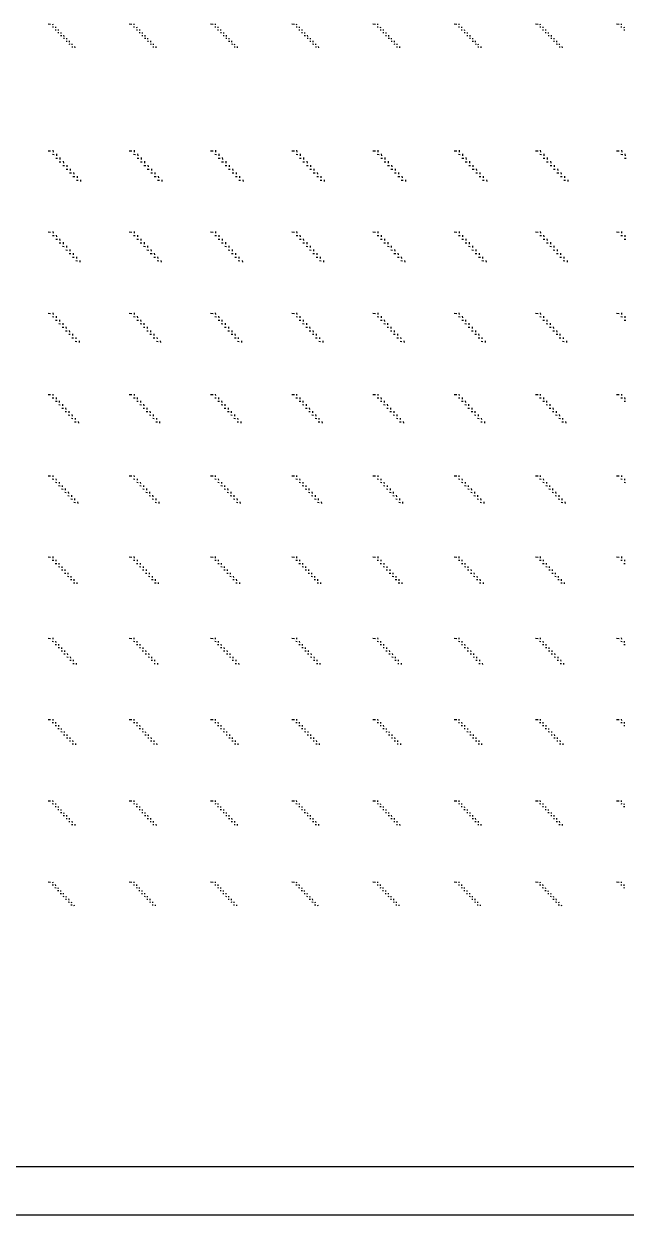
# Model space of a CAD drawing. Extents: x 0 to 300000, y 0 to 300000.
# Drawn here: x 74528 to 111608, y 0 to 73315 of the extents above; entities that cross this region are included whole.
import ezdxf

# ---------------------------------------------------------------- set-up
doc = ezdxf.new("R2010")
doc.units = 0
doc.header["$MEASUREMENT"] = 0
doc.layers.get('0').update_dxf_attribs({"linetype": 'CONTINUOUS'})

msp = doc.modelspace()

# ---------------------------------------------------------------- linework, layer by layer
at = {"color": 7}
for p, q in [((76300, 73315), (76305, 73250)), ((81300, 73315), (81305, 73250)), ((86300, 73315), (86305, 73250)), ((91300, 73315), (91305, 73250)), ((96300, 73315), (96305, 73250)), ((101300, 73315), (101305, 73250)), ((106300, 73315), (106305, 73250)), ((111300, 73315), (111305, 73250)), ((76020, 73305), (76180, 73295)), ((76285, 73130), (76350, 73125)), ((76455, 72955), (76520, 72950)), ((76470, 73140), (76475, 73075)), ((76625, 72780), (76690, 72775)), ((76640, 72965), (76645, 72900)), ((76795, 72605), (76860, 72600)), ((76810, 72790), (76815, 72725)), ((76980, 72610), (76985, 72545)), ((81020, 73305), (81180, 73295)), ((81285, 73130), (81350, 73125)), ((81455, 72955), (81520, 72950)), ((81470, 73140), (81475, 73075)), ((81625, 72780), (81690, 72775)), ((81640, 72965), (81645, 72900)), ((81795, 72605), (81860, 72600)), ((81810, 72790), (81815, 72725)), ((81980, 72610), (81985, 72545)), ((86020, 73305), (86180, 73295)), ((86285, 73130), (86350, 73125)), ((86455, 72955), (86520, 72950)), ((86470, 73140), (86475, 73075)), ((86625, 72780), (86690, 72775)), ((86640, 72965), (86645, 72900)), ((86795, 72605), (86860, 72600)), ((86810, 72790), (86815, 72725)), ((86980, 72610), (86985, 72545)), ((91020, 73305), (91180, 73295)), ((91285, 73130), (91350, 73125)), ((91455, 72955), (91520, 72950)), ((91470, 73140), (91475, 73075)), ((91625, 72780), (91690, 72775)), ((91640, 72965), (91645, 72900)), ((91795, 72605), (91860, 72600)), ((91810, 72790), (91815, 72725)), ((91980, 72610), (91985, 72545)), ((96020, 73305), (96180, 73295)), ((96285, 73130), (96350, 73125)), ((96455, 72955), (96520, 72950)), ((96470, 73140), (96475, 73075)), ((96625, 72780), (96690, 72775)), ((96640, 72965), (96645, 72900)), ((96795, 72605), (96860, 72600)), ((96810, 72790), (96815, 72725)), ((96980, 72610), (96985, 72545)), ((101020, 73305), (101180, 73295)), ((101285, 73130), (101350, 73125)), ((101455, 72955), (101520, 72950)), ((101470, 73140), (101475, 73075)), ((101625, 72780), (101690, 72775)), ((101640, 72965), (101645, 72900)), ((101795, 72605), (101860, 72600)), ((101810, 72790), (101815, 72725)), ((101980, 72610), (101985, 72545)), ((106020, 73305), (106180, 73295)), ((106285, 73130), (106350, 73125)), ((106455, 72955), (106520, 72950)), ((106470, 73140), (106475, 73075)), ((106625, 72780), (106690, 72775)), ((106640, 72965), (106645, 72900)), ((106795, 72605), (106860, 72600)), ((106810, 72790), (106815, 72725)), ((106980, 72610), (106985, 72545)), ((111020, 73305), (111180, 73295)), ((111285, 73130), (111350, 73125)), ((111455, 72955), (111520, 72950)), ((111470, 73140), (111475, 73075)), ((76965, 72430), (77030, 72425)), ((77135, 72250), (77200, 72245)), ((77150, 72435), (77150, 72370)), ((77305, 72075), (77370, 72070)), ((77320, 72260), (77320, 72195)), ((77475, 71900), (77540, 71895)), ((77485, 72085), (77490, 72020)), ((77655, 71910), (77660, 71845)), ((81965, 72430), (82030, 72425)), ((82135, 72250), (82200, 72245)), ((82150, 72435), (82150, 72370)), ((82305, 72075), (82370, 72070)), ((82320, 72260), (82320, 72195)), ((82475, 71900), (82540, 71895)), ((82485, 72085), (82490, 72020)), ((82655, 71910), (82660, 71845)), ((86965, 72430), (87030, 72425)), ((87135, 72250), (87200, 72245)), ((87150, 72435), (87150, 72370)), ((87305, 72075), (87370, 72070)), ((87320, 72260), (87320, 72195)), ((87475, 71900), (87540, 71895)), ((87485, 72085), (87490, 72020)), ((87655, 71910), (87660, 71845)), ((91965, 72430), (92030, 72425)), ((92135, 72250), (92200, 72245)), ((92150, 72435), (92150, 72370)), ((92305, 72075), (92370, 72070)), ((92320, 72260), (92320, 72195)), ((92475, 71900), (92540, 71895)), ((92485, 72085), (92490, 72020)), ((92655, 71910), (92660, 71845)), ((96965, 72430), (97030, 72425)), ((97135, 72250), (97200, 72245)), ((97150, 72435), (97150, 72370)), ((97305, 72075), (97370, 72070)), ((97320, 72260), (97320, 72195)), ((97475, 71900), (97540, 71895)), ((97485, 72085), (97490, 72020)), ((97655, 71910), (97660, 71845)), ((101965, 72430), (102030, 72425)), ((102135, 72250), (102200, 72245)), ((102150, 72435), (102150, 72370)), ((102305, 72075), (102370, 72070)), ((102320, 72260), (102320, 72195)), ((102475, 71900), (102540, 71895)), ((102485, 72085), (102490, 72020)), ((102655, 71910), (102660, 71845)), ((106965, 72430), (107030, 72425)), ((107135, 72250), (107200, 72245)), ((107150, 72435), (107150, 72370)), ((107305, 72075), (107370, 72070)), ((107320, 72260), (107320, 72195)), ((107475, 71900), (107540, 71895)), ((107485, 72085), (107490, 72020)), ((107655, 71910), (107660, 71845)), ((76020, 65505), (76180, 65495)), ((76285, 65285), (76395, 65275)), ((76320, 65535), (76330, 65425)), ((76530, 65310), (76540, 65200)), ((81020, 65505), (81180, 65495)), ((81285, 65285), (81395, 65275)), ((81320, 65535), (81330, 65425)), ((81530, 65310), (81540, 65200)), ((86020, 65505), (86180, 65495)), ((86285, 65285), (86395, 65275)), ((86320, 65535), (86330, 65425)), ((86530, 65310), (86540, 65200)), ((91020, 65505), (91180, 65495)), ((91285, 65285), (91395, 65275)), ((91320, 65535), (91330, 65425)), ((91530, 65310), (91540, 65200)), ((96020, 65505), (96180, 65495)), ((96285, 65285), (96395, 65275)), ((96320, 65535), (96330, 65425)), ((96530, 65310), (96540, 65200)), ((101020, 65505), (101180, 65495)), ((101285, 65285), (101395, 65275)), ((101320, 65535), (101330, 65425)), ((101530, 65310), (101540, 65200)), ((106020, 65505), (106180, 65495)), ((106285, 65285), (106395, 65275)), ((106320, 65535), (106330, 65425)), ((106530, 65310), (106540, 65200)), ((111020, 65505), (111180, 65495)), ((111285, 65285), (111395, 65275)), ((111320, 65535), (111330, 65425)), ((111530, 65310), (111540, 65200)), ((76495, 65055), (76605, 65050)), ((76705, 64830), (76815, 64820)), ((76745, 65080), (76750, 64970)), ((76920, 64605), (77030, 64595)), ((76955, 64855), (76965, 64745)), ((77170, 64625), (77175, 64515)), ((81495, 65055), (81605, 65050)), ((81705, 64830), (81815, 64820)), ((81745, 65080), (81750, 64970)), ((81920, 64605), (82030, 64595)), ((81955, 64855), (81965, 64745)), ((82170, 64625), (82175, 64515)), ((86495, 65055), (86605, 65050)), ((86705, 64830), (86815, 64820)), ((86745, 65080), (86750, 64970)), ((86920, 64605), (87030, 64595)), ((86955, 64855), (86965, 64745)), ((87170, 64625), (87175, 64515)), ((91495, 65055), (91605, 65050)), ((91705, 64830), (91815, 64820)), ((91745, 65080), (91750, 64970)), ((91920, 64605), (92030, 64595)), ((91955, 64855), (91965, 64745)), ((92170, 64625), (92175, 64515)), ((96495, 65055), (96605, 65050)), ((96705, 64830), (96815, 64820)), ((96745, 65080), (96750, 64970)), ((96920, 64605), (97030, 64595)), ((96955, 64855), (96965, 64745)), ((97170, 64625), (97175, 64515)), ((101495, 65055), (101605, 65050)), ((101705, 64830), (101815, 64820)), ((101745, 65080), (101750, 64970)), ((101920, 64605), (102030, 64595)), ((101955, 64855), (101965, 64745)), ((102170, 64625), (102175, 64515)), ((106495, 65055), (106605, 65050)), ((106705, 64830), (106815, 64820)), ((106745, 65080), (106750, 64970)), ((106920, 64605), (107030, 64595)), ((106955, 64855), (106965, 64745)), ((107170, 64625), (107175, 64515)), ((111495, 65055), (111605, 65050)), ((77130, 64375), (77240, 64370)), ((77345, 64150), (77455, 64140)), ((77380, 64400), (77390, 64290)), ((77555, 63920), (77665, 63915)), ((77590, 64170), (77600, 64060)), ((77805, 63945), (77810, 63835)), ((82130, 64375), (82240, 64370)), ((82345, 64150), (82455, 64140)), ((82380, 64400), (82390, 64290)), ((82555, 63920), (82665, 63915)), ((82590, 64170), (82600, 64060)), ((82805, 63945), (82810, 63835)), ((87130, 64375), (87240, 64370)), ((87345, 64150), (87455, 64140)), ((87380, 64400), (87390, 64290)), ((87555, 63920), (87665, 63915)), ((87590, 64170), (87600, 64060)), ((87805, 63945), (87810, 63835)), ((92130, 64375), (92240, 64370)), ((92345, 64150), (92455, 64140)), ((92380, 64400), (92390, 64290)), ((92555, 63920), (92665, 63915)), ((92590, 64170), (92600, 64060)), ((92805, 63945), (92810, 63835)), ((97130, 64375), (97240, 64370)), ((97345, 64150), (97455, 64140)), ((97380, 64400), (97390, 64290)), ((97555, 63920), (97665, 63915)), ((97590, 64170), (97600, 64060)), ((97805, 63945), (97810, 63835)), ((102130, 64375), (102240, 64370)), ((102345, 64150), (102455, 64140)), ((102380, 64400), (102390, 64290)), ((102555, 63920), (102665, 63915)), ((102590, 64170), (102600, 64060)), ((102805, 63945), (102810, 63835)), ((107130, 64375), (107240, 64370)), ((107345, 64150), (107455, 64140)), ((107380, 64400), (107390, 64290)), ((107555, 63920), (107665, 63915)), ((107590, 64170), (107600, 64060)), ((107805, 63945), (107810, 63835)), ((77765, 63695), (77875, 63685)), ((78015, 63715), (78025, 63605)), ((82765, 63695), (82875, 63685)), ((83015, 63715), (83025, 63605)), ((87765, 63695), (87875, 63685)), ((88015, 63715), (88025, 63605)), ((92765, 63695), (92875, 63685)), ((93015, 63715), (93025, 63605)), ((97765, 63695), (97875, 63685)), ((98015, 63715), (98025, 63605)), ((102765, 63695), (102875, 63685)), ((103015, 63715), (103025, 63605)), ((107765, 63695), (107875, 63685)), ((108015, 63715), (108025, 63605)), ((76020, 60505), (76180, 60495)), ((76285, 60290), (76390, 60280)), ((76320, 60535), (76325, 60430)), ((76525, 60310), (76530, 60205)), ((81020, 60505), (81180, 60495)), ((81285, 60290), (81390, 60280)), ((81320, 60535), (81325, 60430)), ((81525, 60310), (81530, 60205)), ((86020, 60505), (86180, 60495)), ((86285, 60290), (86390, 60280)), ((86320, 60535), (86325, 60430)), ((86525, 60310), (86530, 60205)), ((91020, 60505), (91180, 60495)), ((91285, 60290), (91390, 60280)), ((91320, 60535), (91325, 60430)), ((91525, 60310), (91530, 60205)), ((96020, 60505), (96180, 60495)), ((96285, 60290), (96390, 60280)), ((96320, 60535), (96325, 60430)), ((96525, 60310), (96530, 60205)), ((101020, 60505), (101180, 60495)), ((101285, 60290), (101390, 60280)), ((101320, 60535), (101325, 60430)), ((101525, 60310), (101530, 60205)), ((106020, 60505), (106180, 60495)), ((106285, 60290), (106390, 60280)), ((106320, 60535), (106325, 60430)), ((106525, 60310), (106530, 60205)), ((111020, 60505), (111180, 60495)), ((111285, 60290), (111390, 60280)), ((111320, 60535), (111325, 60430)), ((111525, 60310), (111530, 60205)), ((76490, 60070), (76595, 60060)), ((76695, 59845), (76800, 59840)), ((76730, 60090), (76740, 59985)), ((76905, 59625), (77010, 59615)), ((76940, 59870), (76945, 59765)), ((77110, 59405), (77215, 59395)), ((77145, 59645), (77150, 59540)), ((77350, 59425), (77360, 59320)), ((81490, 60070), (81595, 60060)), ((81695, 59845), (81800, 59840)), ((81730, 60090), (81740, 59985)), ((81905, 59625), (82010, 59615)), ((81940, 59870), (81945, 59765)), ((82110, 59405), (82215, 59395)), ((82145, 59645), (82150, 59540)), ((82350, 59425), (82360, 59320)), ((86490, 60070), (86595, 60060)), ((86695, 59845), (86800, 59840)), ((86730, 60090), (86740, 59985)), ((86905, 59625), (87010, 59615)), ((86940, 59870), (86945, 59765)), ((87110, 59405), (87215, 59395)), ((87145, 59645), (87150, 59540)), ((87350, 59425), (87360, 59320)), ((91490, 60070), (91595, 60060)), ((91695, 59845), (91800, 59840)), ((91730, 60090), (91740, 59985)), ((91905, 59625), (92010, 59615)), ((91940, 59870), (91945, 59765)), ((92110, 59405), (92215, 59395)), ((92145, 59645), (92150, 59540)), ((92350, 59425), (92360, 59320)), ((96490, 60070), (96595, 60060)), ((96695, 59845), (96800, 59840)), ((96730, 60090), (96740, 59985)), ((96905, 59625), (97010, 59615)), ((96940, 59870), (96945, 59765)), ((97110, 59405), (97215, 59395)), ((97145, 59645), (97150, 59540)), ((97350, 59425), (97360, 59320)), ((101490, 60070), (101595, 60060)), ((101695, 59845), (101800, 59840)), ((101730, 60090), (101740, 59985)), ((101905, 59625), (102010, 59615)), ((101940, 59870), (101945, 59765)), ((102110, 59405), (102215, 59395)), ((102145, 59645), (102150, 59540)), ((102350, 59425), (102360, 59320)), ((106490, 60070), (106595, 60060)), ((106695, 59845), (106800, 59840)), ((106730, 60090), (106740, 59985)), ((106905, 59625), (107010, 59615)), ((106940, 59870), (106945, 59765)), ((107110, 59405), (107215, 59395)), ((107145, 59645), (107150, 59540)), ((107350, 59425), (107360, 59320)), ((111490, 60070), (111595, 60060)), ((77315, 59180), (77420, 59175)), ((77525, 58960), (77630, 58950)), ((77560, 59205), (77565, 59100)), ((77730, 58740), (77835, 58730)), ((77765, 58980), (77770, 58875)), ((77970, 58760), (77980, 58655)), ((82315, 59180), (82420, 59175)), ((82525, 58960), (82630, 58950)), ((82560, 59205), (82565, 59100)), ((82730, 58740), (82835, 58730)), ((82765, 58980), (82770, 58875)), ((82970, 58760), (82980, 58655)), ((87315, 59180), (87420, 59175)), ((87525, 58960), (87630, 58950)), ((87560, 59205), (87565, 59100)), ((87730, 58740), (87835, 58730)), ((87765, 58980), (87770, 58875)), ((87970, 58760), (87980, 58655)), ((92315, 59180), (92420, 59175)), ((92525, 58960), (92630, 58950)), ((92560, 59205), (92565, 59100)), ((92730, 58740), (92835, 58730)), ((92765, 58980), (92770, 58875)), ((92970, 58760), (92980, 58655)), ((97315, 59180), (97420, 59175)), ((97525, 58960), (97630, 58950)), ((97560, 59205), (97565, 59100)), ((97730, 58740), (97835, 58730)), ((97765, 58980), (97770, 58875)), ((97970, 58760), (97980, 58655)), ((102315, 59180), (102420, 59175)), ((102525, 58960), (102630, 58950)), ((102560, 59205), (102565, 59100)), ((102730, 58740), (102835, 58730)), ((102765, 58980), (102770, 58875)), ((102970, 58760), (102980, 58655)), ((107315, 59180), (107420, 59175)), ((107525, 58960), (107630, 58950)), ((107560, 59205), (107565, 59100)), ((107730, 58740), (107835, 58730)), ((107765, 58980), (107770, 58875)), ((107970, 58760), (107980, 58655)), ((76020, 55505), (76180, 55495)), ((76285, 55295), (76380, 55290)), ((76315, 55530), (76325, 55430)), ((76485, 55080), (76585, 55070)), ((76515, 55315), (76525, 55215)), ((76720, 55100), (76725, 55000)), ((81020, 55505), (81180, 55495)), ((81285, 55295), (81380, 55290)), ((81315, 55530), (81325, 55430)), ((81485, 55080), (81585, 55070)), ((81515, 55315), (81525, 55215)), ((81720, 55100), (81725, 55000)), ((86020, 55505), (86180, 55495)), ((86285, 55295), (86380, 55290)), ((86315, 55530), (86325, 55430)), ((86485, 55080), (86585, 55070)), ((86515, 55315), (86525, 55215)), ((86720, 55100), (86725, 55000)), ((91020, 55505), (91180, 55495)), ((91285, 55295), (91380, 55290)), ((91315, 55530), (91325, 55430)), ((91485, 55080), (91585, 55070)), ((91515, 55315), (91525, 55215)), ((91720, 55100), (91725, 55000)), ((96020, 55505), (96180, 55495)), ((96285, 55295), (96380, 55290)), ((96315, 55530), (96325, 55430)), ((96485, 55080), (96585, 55070)), ((96515, 55315), (96525, 55215)), ((96720, 55100), (96725, 55000)), ((101020, 55505), (101180, 55495)), ((101285, 55295), (101380, 55290)), ((101315, 55530), (101325, 55430)), ((101485, 55080), (101585, 55070)), ((101515, 55315), (101525, 55215)), ((101720, 55100), (101725, 55000)), ((106020, 55505), (106180, 55495)), ((106285, 55295), (106380, 55290)), ((106315, 55530), (106325, 55430)), ((106485, 55080), (106585, 55070)), ((106515, 55315), (106525, 55215)), ((106720, 55100), (106725, 55000)), ((111020, 55505), (111180, 55495)), ((111285, 55295), (111380, 55290)), ((111315, 55530), (111325, 55430)), ((111485, 55080), (111585, 55070)), ((111515, 55315), (111525, 55215)), ((76685, 54865), (76785, 54855)), ((76885, 54645), (76985, 54640)), ((76920, 54885), (76925, 54785)), ((77090, 54430), (77190, 54425)), ((77120, 54665), (77130, 54565)), ((77325, 54450), (77330, 54350)), ((81685, 54865), (81785, 54855)), ((81885, 54645), (81985, 54640)), ((81920, 54885), (81925, 54785)), ((82090, 54430), (82190, 54425)), ((82120, 54665), (82130, 54565)), ((82325, 54450), (82330, 54350)), ((86685, 54865), (86785, 54855)), ((86885, 54645), (86985, 54640)), ((86920, 54885), (86925, 54785)), ((87090, 54430), (87190, 54425)), ((87120, 54665), (87130, 54565)), ((87325, 54450), (87330, 54350)), ((91685, 54865), (91785, 54855)), ((91885, 54645), (91985, 54640)), ((91920, 54885), (91925, 54785)), ((92090, 54430), (92190, 54425)), ((92120, 54665), (92130, 54565)), ((92325, 54450), (92330, 54350)), ((96685, 54865), (96785, 54855)), ((96885, 54645), (96985, 54640)), ((96920, 54885), (96925, 54785)), ((97090, 54430), (97190, 54425)), ((97120, 54665), (97130, 54565)), ((97325, 54450), (97330, 54350)), ((101685, 54865), (101785, 54855)), ((101885, 54645), (101985, 54640)), ((101920, 54885), (101925, 54785)), ((102090, 54430), (102190, 54425)), ((102120, 54665), (102130, 54565)), ((102325, 54450), (102330, 54350)), ((106685, 54865), (106785, 54855)), ((106885, 54645), (106985, 54640)), ((106920, 54885), (106925, 54785)), ((107090, 54430), (107190, 54425)), ((107120, 54665), (107130, 54565)), ((107325, 54450), (107330, 54350)), ((77290, 54215), (77390, 54210)), ((77490, 54000), (77590, 53990)), ((77525, 54235), (77530, 54135)), ((77690, 53785), (77790, 53775)), ((77725, 54020), (77730, 53920)), ((77925, 53805), (77935, 53705)), ((82290, 54215), (82390, 54210)), ((82490, 54000), (82590, 53990)), ((82525, 54235), (82530, 54135)), ((82690, 53785), (82790, 53775)), ((82725, 54020), (82730, 53920)), ((82925, 53805), (82935, 53705)), ((87290, 54215), (87390, 54210)), ((87490, 54000), (87590, 53990)), ((87525, 54235), (87530, 54135)), ((87690, 53785), (87790, 53775)), ((87725, 54020), (87730, 53920)), ((87925, 53805), (87935, 53705)), ((92290, 54215), (92390, 54210)), ((92490, 54000), (92590, 53990)), ((92525, 54235), (92530, 54135)), ((92690, 53785), (92790, 53775)), ((92725, 54020), (92730, 53920)), ((92925, 53805), (92935, 53705)), ((97290, 54215), (97390, 54210)), ((97490, 54000), (97590, 53990)), ((97525, 54235), (97530, 54135)), ((97690, 53785), (97790, 53775)), ((97725, 54020), (97730, 53920)), ((97925, 53805), (97935, 53705)), ((102290, 54215), (102390, 54210)), ((102490, 54000), (102590, 53990)), ((102525, 54235), (102530, 54135)), ((102690, 53785), (102790, 53775)), ((102725, 54020), (102730, 53920)), ((102925, 53805), (102935, 53705)), ((107290, 54215), (107390, 54210)), ((107490, 54000), (107590, 53990)), ((107525, 54235), (107530, 54135)), ((107690, 53785), (107790, 53775)), ((107725, 54020), (107730, 53920)), ((107925, 53805), (107935, 53705)), ((76020, 50505), (76180, 50495)), ((76280, 50300), (76375, 50295)), ((76315, 50530), (76320, 50435)), ((76480, 50090), (76575, 50085)), ((76510, 50320), (76515, 50225)), ((76675, 49880), (76770, 49875)), ((76705, 50110), (76710, 50015)), ((76900, 49900), (76910, 49805)), ((81020, 50505), (81180, 50495)), ((81280, 50300), (81375, 50295)), ((81315, 50530), (81320, 50435)), ((81480, 50090), (81575, 50085)), ((81510, 50320), (81515, 50225)), ((81675, 49880), (81770, 49875)), ((81705, 50110), (81710, 50015)), ((81900, 49900), (81910, 49805)), ((86020, 50505), (86180, 50495)), ((86280, 50300), (86375, 50295)), ((86315, 50530), (86320, 50435)), ((86480, 50090), (86575, 50085)), ((86510, 50320), (86515, 50225)), ((86675, 49880), (86770, 49875)), ((86705, 50110), (86710, 50015)), ((86900, 49900), (86910, 49805)), ((91020, 50505), (91180, 50495)), ((91280, 50300), (91375, 50295)), ((91315, 50530), (91320, 50435)), ((91480, 50090), (91575, 50085)), ((91510, 50320), (91515, 50225)), ((91675, 49880), (91770, 49875)), ((91705, 50110), (91710, 50015)), ((91900, 49900), (91910, 49805)), ((96020, 50505), (96180, 50495)), ((96280, 50300), (96375, 50295)), ((96315, 50530), (96320, 50435)), ((96480, 50090), (96575, 50085)), ((96510, 50320), (96515, 50225)), ((96675, 49880), (96770, 49875)), ((96705, 50110), (96710, 50015)), ((96900, 49900), (96910, 49805)), ((101020, 50505), (101180, 50495)), ((101280, 50300), (101375, 50295)), ((101315, 50530), (101320, 50435)), ((101480, 50090), (101575, 50085)), ((101510, 50320), (101515, 50225)), ((101675, 49880), (101770, 49875)), ((101705, 50110), (101710, 50015)), ((101900, 49900), (101910, 49805)), ((106020, 50505), (106180, 50495)), ((106280, 50300), (106375, 50295)), ((106315, 50530), (106320, 50435)), ((106480, 50090), (106575, 50085)), ((106510, 50320), (106515, 50225)), ((106675, 49880), (106770, 49875)), ((106705, 50110), (106710, 50015)), ((106900, 49900), (106910, 49805)), ((111020, 50505), (111180, 50495)), ((111280, 50300), (111375, 50295)), ((111315, 50530), (111320, 50435)), ((111480, 50090), (111575, 50085)), ((111510, 50320), (111515, 50225)), ((76870, 49670), (76965, 49660)), ((77065, 49460), (77160, 49450)), ((77100, 49685), (77105, 49590)), ((77265, 49250), (77355, 49240)), ((77295, 49475), (77300, 49380)), ((77490, 49265), (77495, 49170)), ((81870, 49670), (81965, 49660)), ((82065, 49460), (82160, 49450)), ((82100, 49685), (82105, 49590)), ((82265, 49250), (82355, 49240)), ((82295, 49475), (82300, 49380)), ((82490, 49265), (82495, 49170)), ((86870, 49670), (86965, 49660)), ((87065, 49460), (87160, 49450)), ((87100, 49685), (87105, 49590)), ((87265, 49250), (87355, 49240)), ((87295, 49475), (87300, 49380)), ((87490, 49265), (87495, 49170)), ((91870, 49670), (91965, 49660)), ((92065, 49460), (92160, 49450)), ((92100, 49685), (92105, 49590)), ((92265, 49250), (92355, 49240)), ((92295, 49475), (92300, 49380)), ((92490, 49265), (92495, 49170)), ((96870, 49670), (96965, 49660)), ((97065, 49460), (97160, 49450)), ((97100, 49685), (97105, 49590)), ((97265, 49250), (97355, 49240)), ((97295, 49475), (97300, 49380)), ((97490, 49265), (97495, 49170)), ((101870, 49670), (101965, 49660)), ((102065, 49460), (102160, 49450)), ((102100, 49685), (102105, 49590)), ((102265, 49250), (102355, 49240)), ((102295, 49475), (102300, 49380)), ((102490, 49265), (102495, 49170)), ((106870, 49670), (106965, 49660)), ((107065, 49460), (107160, 49450)), ((107100, 49685), (107105, 49590)), ((107265, 49250), (107355, 49240)), ((107295, 49475), (107300, 49380)), ((107490, 49265), (107495, 49170)), ((77460, 49040), (77555, 49030)), ((77655, 48830), (77750, 48820)), ((77685, 49055), (77695, 48960)), ((77880, 48845), (77890, 48750)), ((82460, 49040), (82555, 49030)), ((82655, 48830), (82750, 48820)), ((82685, 49055), (82695, 48960)), ((82880, 48845), (82890, 48750)), ((87460, 49040), (87555, 49030)), ((87655, 48830), (87750, 48820)), ((87685, 49055), (87695, 48960)), ((87880, 48845), (87890, 48750)), ((92460, 49040), (92555, 49030)), ((92655, 48830), (92750, 48820)), ((92685, 49055), (92695, 48960)), ((92880, 48845), (92890, 48750)), ((97460, 49040), (97555, 49030)), ((97655, 48830), (97750, 48820)), ((97685, 49055), (97695, 48960)), ((97880, 48845), (97890, 48750)), ((102460, 49040), (102555, 49030)), ((102655, 48830), (102750, 48820)), ((102685, 49055), (102695, 48960)), ((102880, 48845), (102890, 48750)), ((107460, 49040), (107555, 49030)), ((107655, 48830), (107750, 48820)), ((107685, 49055), (107695, 48960)), ((107880, 48845), (107890, 48750)), ((76020, 45505), (76180, 45495)), ((76310, 45525), (76315, 45435)), ((81020, 45505), (81180, 45495)), ((81310, 45525), (81315, 45435)), ((86020, 45505), (86180, 45495)), ((86310, 45525), (86315, 45435)), ((91020, 45505), (91180, 45495)), ((91310, 45525), (91315, 45435)), ((96020, 45505), (96180, 45495)), ((96310, 45525), (96315, 45435)), ((101020, 45505), (101180, 45495)), ((101310, 45525), (101315, 45435)), ((106020, 45505), (106180, 45495)), ((106310, 45525), (106315, 45435)), ((111020, 45505), (111180, 45495)), ((111310, 45525), (111315, 45435)), ((76280, 45305), (76370, 45300)), ((76475, 45100), (76560, 45095)), ((76500, 45320), (76510, 45230)), ((76665, 44895), (76755, 44890)), ((76695, 45115), (76700, 45025)), ((76885, 44910), (76890, 44825)), ((81280, 45305), (81370, 45300)), ((81475, 45100), (81560, 45095)), ((81500, 45320), (81510, 45230)), ((81665, 44895), (81755, 44890)), ((81695, 45115), (81700, 45025)), ((81885, 44910), (81890, 44825)), ((86280, 45305), (86370, 45300)), ((86475, 45100), (86560, 45095)), ((86500, 45320), (86510, 45230)), ((86665, 44895), (86755, 44890)), ((86695, 45115), (86700, 45025)), ((86885, 44910), (86890, 44825)), ((91280, 45305), (91370, 45300)), ((91475, 45100), (91560, 45095)), ((91500, 45320), (91510, 45230)), ((91665, 44895), (91755, 44890)), ((91695, 45115), (91700, 45025)), ((91885, 44910), (91890, 44825)), ((96280, 45305), (96370, 45300)), ((96475, 45100), (96560, 45095)), ((96500, 45320), (96510, 45230)), ((96665, 44895), (96755, 44890)), ((96695, 45115), (96700, 45025)), ((96885, 44910), (96890, 44825)), ((101280, 45305), (101370, 45300)), ((101475, 45100), (101560, 45095)), ((101500, 45320), (101510, 45230)), ((101665, 44895), (101755, 44890)), ((101695, 45115), (101700, 45025)), ((101885, 44910), (101890, 44825)), ((106280, 45305), (106370, 45300)), ((106475, 45100), (106560, 45095)), ((106500, 45320), (106510, 45230)), ((106665, 44895), (106755, 44890)), ((106695, 45115), (106700, 45025)), ((106885, 44910), (106890, 44825)), ((111280, 45305), (111370, 45300)), ((111475, 45100), (111560, 45095)), ((111500, 45320), (111510, 45230)), ((76855, 44690), (76945, 44685)), ((77045, 44485), (77135, 44480)), ((77075, 44710), (77080, 44620)), ((77235, 44280), (77325, 44275)), ((77265, 44505), (77270, 44415)), ((77425, 44075), (77515, 44070)), ((77455, 44300), (77460, 44210)), ((77645, 44095), (77655, 44005)), ((81855, 44690), (81945, 44685)), ((82045, 44485), (82135, 44480)), ((82075, 44710), (82080, 44620)), ((82235, 44280), (82325, 44275)), ((82265, 44505), (82270, 44415)), ((82425, 44075), (82515, 44070)), ((82455, 44300), (82460, 44210)), ((82645, 44095), (82655, 44005)), ((86855, 44690), (86945, 44685)), ((87045, 44485), (87135, 44480)), ((87075, 44710), (87080, 44620)), ((87235, 44280), (87325, 44275)), ((87265, 44505), (87270, 44415)), ((87425, 44075), (87515, 44070)), ((87455, 44300), (87460, 44210)), ((87645, 44095), (87655, 44005)), ((91855, 44690), (91945, 44685)), ((92045, 44485), (92135, 44480)), ((92075, 44710), (92080, 44620)), ((92235, 44280), (92325, 44275)), ((92265, 44505), (92270, 44415)), ((92425, 44075), (92515, 44070)), ((92455, 44300), (92460, 44210)), ((92645, 44095), (92655, 44005)), ((96855, 44690), (96945, 44685)), ((97045, 44485), (97135, 44480)), ((97075, 44710), (97080, 44620)), ((97235, 44280), (97325, 44275)), ((97265, 44505), (97270, 44415)), ((97425, 44075), (97515, 44070)), ((97455, 44300), (97460, 44210)), ((97645, 44095), (97655, 44005)), ((101855, 44690), (101945, 44685)), ((102045, 44485), (102135, 44480)), ((102075, 44710), (102080, 44620)), ((102235, 44280), (102325, 44275)), ((102265, 44505), (102270, 44415)), ((102425, 44075), (102515, 44070)), ((102455, 44300), (102460, 44210)), ((102645, 44095), (102655, 44005)), ((106855, 44690), (106945, 44685)), ((107045, 44485), (107135, 44480)), ((107075, 44710), (107080, 44620)), ((107235, 44280), (107325, 44275)), ((107265, 44505), (107270, 44415)), ((107425, 44075), (107515, 44070)), ((107455, 44300), (107460, 44210)), ((107645, 44095), (107655, 44005)), ((77615, 43875), (77705, 43865)), ((77835, 43890), (77845, 43800)), ((82615, 43875), (82705, 43865)), ((82835, 43890), (82845, 43800)), ((87615, 43875), (87705, 43865)), ((87835, 43890), (87845, 43800)), ((92615, 43875), (92705, 43865)), ((92835, 43890), (92845, 43800)), ((97615, 43875), (97705, 43865)), ((97835, 43890), (97845, 43800)), ((102615, 43875), (102705, 43865)), ((102835, 43890), (102845, 43800)), ((107615, 43875), (107705, 43865)), ((107835, 43890), (107845, 43800)), ((76020, 40505), (76180, 40495)), ((76310, 40525), (76315, 40440)), ((76495, 40325), (76500, 40240)), ((81020, 40505), (81180, 40495)), ((81310, 40525), (81315, 40440)), ((81495, 40325), (81500, 40240)), ((86020, 40505), (86180, 40495)), ((86310, 40525), (86315, 40440)), ((86495, 40325), (86500, 40240)), ((91020, 40505), (91180, 40495)), ((91310, 40525), (91315, 40440)), ((91495, 40325), (91500, 40240)), ((96020, 40505), (96180, 40495)), ((96310, 40525), (96315, 40440)), ((96495, 40325), (96500, 40240)), ((101020, 40505), (101180, 40495)), ((101310, 40525), (101315, 40440)), ((101495, 40325), (101500, 40240)), ((106020, 40505), (106180, 40495)), ((106310, 40525), (106315, 40440)), ((106495, 40325), (106500, 40240)), ((111020, 40505), (111180, 40495)), ((111310, 40525), (111315, 40440)), ((111495, 40325), (111500, 40240)), ((76280, 40310), (76365, 40305)), ((76465, 40110), (76550, 40105)), ((76655, 39910), (76735, 39905)), ((76680, 40125), (76685, 40040)), ((76840, 39715), (76925, 39705)), ((76865, 39925), (76870, 39840)), ((77050, 39730), (77055, 39645)), ((81280, 40310), (81365, 40305)), ((81465, 40110), (81550, 40105)), ((81655, 39910), (81735, 39905)), ((81680, 40125), (81685, 40040)), ((81840, 39715), (81925, 39705)), ((81865, 39925), (81870, 39840)), ((82050, 39730), (82055, 39645)), ((86280, 40310), (86365, 40305)), ((86465, 40110), (86550, 40105)), ((86655, 39910), (86735, 39905)), ((86680, 40125), (86685, 40040)), ((86840, 39715), (86925, 39705)), ((86865, 39925), (86870, 39840)), ((87050, 39730), (87055, 39645)), ((91280, 40310), (91365, 40305)), ((91465, 40110), (91550, 40105)), ((91655, 39910), (91735, 39905)), ((91680, 40125), (91685, 40040)), ((91840, 39715), (91925, 39705)), ((91865, 39925), (91870, 39840)), ((92050, 39730), (92055, 39645)), ((96280, 40310), (96365, 40305)), ((96465, 40110), (96550, 40105)), ((96655, 39910), (96735, 39905)), ((96680, 40125), (96685, 40040)), ((96840, 39715), (96925, 39705)), ((96865, 39925), (96870, 39840)), ((97050, 39730), (97055, 39645)), ((101280, 40310), (101365, 40305)), ((101465, 40110), (101550, 40105)), ((101655, 39910), (101735, 39905)), ((101680, 40125), (101685, 40040)), ((101840, 39715), (101925, 39705)), ((101865, 39925), (101870, 39840)), ((102050, 39730), (102055, 39645)), ((106280, 40310), (106365, 40305)), ((106465, 40110), (106550, 40105)), ((106655, 39910), (106735, 39905)), ((106680, 40125), (106685, 40040)), ((106840, 39715), (106925, 39705)), ((106865, 39925), (106870, 39840)), ((107050, 39730), (107055, 39645)), ((111280, 40310), (111365, 40305)), ((111465, 40110), (111550, 40105)), ((77025, 39515), (77110, 39510)), ((77210, 39315), (77295, 39310)), ((77235, 39530), (77240, 39445)), ((77395, 39115), (77480, 39110)), ((77420, 39330), (77430, 39245)), ((77580, 38915), (77665, 38910)), ((77605, 39130), (77615, 39045)), ((77795, 38930), (77800, 38850)), ((82025, 39515), (82110, 39510)), ((82210, 39315), (82295, 39310)), ((82235, 39530), (82240, 39445)), ((82395, 39115), (82480, 39110)), ((82420, 39330), (82430, 39245)), ((82580, 38915), (82665, 38910)), ((82605, 39130), (82615, 39045)), ((82795, 38930), (82800, 38850)), ((87025, 39515), (87110, 39510)), ((87210, 39315), (87295, 39310)), ((87235, 39530), (87240, 39445)), ((87395, 39115), (87480, 39110)), ((87420, 39330), (87430, 39245)), ((87580, 38915), (87665, 38910)), ((87605, 39130), (87615, 39045)), ((87795, 38930), (87800, 38850)), ((92025, 39515), (92110, 39510)), ((92210, 39315), (92295, 39310)), ((92235, 39530), (92240, 39445)), ((92395, 39115), (92480, 39110)), ((92420, 39330), (92430, 39245)), ((92580, 38915), (92665, 38910)), ((92605, 39130), (92615, 39045)), ((92795, 38930), (92800, 38850)), ((97025, 39515), (97110, 39510)), ((97210, 39315), (97295, 39310)), ((97235, 39530), (97240, 39445)), ((97395, 39115), (97480, 39110)), ((97420, 39330), (97430, 39245)), ((97580, 38915), (97665, 38910)), ((97605, 39130), (97615, 39045)), ((97795, 38930), (97800, 38850)), ((102025, 39515), (102110, 39510)), ((102210, 39315), (102295, 39310)), ((102235, 39530), (102240, 39445)), ((102395, 39115), (102480, 39110)), ((102420, 39330), (102430, 39245)), ((102580, 38915), (102665, 38910)), ((102605, 39130), (102615, 39045)), ((102795, 38930), (102800, 38850)), ((107025, 39515), (107110, 39510)), ((107210, 39315), (107295, 39310)), ((107235, 39530), (107240, 39445)), ((107395, 39115), (107480, 39110)), ((107420, 39330), (107430, 39245)), ((107580, 38915), (107665, 38910)), ((107605, 39130), (107615, 39045)), ((107795, 38930), (107800, 38850)), ((76020, 35505), (76180, 35495)), ((76280, 35315), (76360, 35310)), ((76305, 35520), (76310, 35440)), ((76485, 35330), (76490, 35250)), ((81020, 35505), (81180, 35495)), ((81280, 35315), (81360, 35310)), ((81305, 35520), (81310, 35440)), ((81485, 35330), (81490, 35250)), ((86020, 35505), (86180, 35495)), ((86280, 35315), (86360, 35310)), ((86305, 35520), (86310, 35440)), ((86485, 35330), (86490, 35250)), ((91020, 35505), (91180, 35495)), ((91280, 35315), (91360, 35310)), ((91305, 35520), (91310, 35440)), ((91485, 35330), (91490, 35250)), ((96020, 35505), (96180, 35495)), ((96280, 35315), (96360, 35310)), ((96305, 35520), (96310, 35440)), ((96485, 35330), (96490, 35250)), ((101020, 35505), (101180, 35495)), ((101280, 35315), (101360, 35310)), ((101305, 35520), (101310, 35440)), ((101485, 35330), (101490, 35250)), ((106020, 35505), (106180, 35495)), ((106280, 35315), (106360, 35310)), ((106305, 35520), (106310, 35440)), ((106485, 35330), (106490, 35250)), ((111020, 35505), (111180, 35495)), ((111280, 35315), (111360, 35310)), ((111305, 35520), (111310, 35440)), ((111485, 35330), (111490, 35250)), ((76460, 35120), (76540, 35115)), ((76640, 34930), (76720, 34925)), ((76665, 35135), (76670, 35055)), ((76820, 34735), (76900, 34730)), ((76845, 34940), (76855, 34860)), ((77000, 34540), (77080, 34535)), ((77025, 34750), (77035, 34670)), ((77205, 34555), (77215, 34475)), ((81460, 35120), (81540, 35115)), ((81640, 34930), (81720, 34925)), ((81665, 35135), (81670, 35055)), ((81820, 34735), (81900, 34730)), ((81845, 34940), (81855, 34860)), ((82000, 34540), (82080, 34535)), ((82025, 34750), (82035, 34670)), ((82205, 34555), (82215, 34475)), ((86460, 35120), (86540, 35115)), ((86640, 34930), (86720, 34925)), ((86665, 35135), (86670, 35055)), ((86820, 34735), (86900, 34730)), ((86845, 34940), (86855, 34860)), ((87000, 34540), (87080, 34535)), ((87025, 34750), (87035, 34670)), ((87205, 34555), (87215, 34475)), ((91460, 35120), (91540, 35115)), ((91640, 34930), (91720, 34925)), ((91665, 35135), (91670, 35055)), ((91820, 34735), (91900, 34730)), ((91845, 34940), (91855, 34860)), ((92000, 34540), (92080, 34535)), ((92025, 34750), (92035, 34670)), ((92205, 34555), (92215, 34475)), ((96460, 35120), (96540, 35115)), ((96640, 34930), (96720, 34925)), ((96665, 35135), (96670, 35055)), ((96820, 34735), (96900, 34730)), ((96845, 34940), (96855, 34860)), ((97000, 34540), (97080, 34535)), ((97025, 34750), (97035, 34670)), ((97205, 34555), (97215, 34475)), ((101460, 35120), (101540, 35115)), ((101640, 34930), (101720, 34925)), ((101665, 35135), (101670, 35055)), ((101820, 34735), (101900, 34730)), ((101845, 34940), (101855, 34860)), ((102000, 34540), (102080, 34535)), ((102025, 34750), (102035, 34670)), ((102205, 34555), (102215, 34475)), ((106460, 35120), (106540, 35115)), ((106640, 34930), (106720, 34925)), ((106665, 35135), (106670, 35055)), ((106820, 34735), (106900, 34730)), ((106845, 34940), (106855, 34860)), ((107000, 34540), (107080, 34535)), ((107025, 34750), (107035, 34670)), ((107205, 34555), (107215, 34475)), ((111460, 35120), (111540, 35115)), ((77180, 34350), (77260, 34345)), ((77360, 34155), (77440, 34150)), ((77390, 34360), (77395, 34280)), ((77545, 33960), (77620, 33955)), ((77570, 34170), (77575, 34090)), ((77750, 33975), (77755, 33895)), ((82180, 34350), (82260, 34345)), ((82360, 34155), (82440, 34150)), ((82390, 34360), (82395, 34280)), ((82545, 33960), (82620, 33955)), ((82570, 34170), (82575, 34090)), ((82750, 33975), (82755, 33895)), ((87180, 34350), (87260, 34345)), ((87360, 34155), (87440, 34150)), ((87390, 34360), (87395, 34280)), ((87545, 33960), (87620, 33955)), ((87570, 34170), (87575, 34090)), ((87750, 33975), (87755, 33895)), ((92180, 34350), (92260, 34345)), ((92360, 34155), (92440, 34150)), ((92390, 34360), (92395, 34280)), ((92545, 33960), (92620, 33955)), ((92570, 34170), (92575, 34090)), ((92750, 33975), (92755, 33895)), ((97180, 34350), (97260, 34345)), ((97360, 34155), (97440, 34150)), ((97390, 34360), (97395, 34280)), ((97545, 33960), (97620, 33955)), ((97570, 34170), (97575, 34090)), ((97750, 33975), (97755, 33895)), ((102180, 34350), (102260, 34345)), ((102360, 34155), (102440, 34150)), ((102390, 34360), (102395, 34280)), ((102545, 33960), (102620, 33955)), ((102570, 34170), (102575, 34090)), ((102750, 33975), (102755, 33895)), ((107180, 34350), (107260, 34345)), ((107360, 34155), (107440, 34150)), ((107390, 34360), (107395, 34280)), ((107545, 33960), (107620, 33955)), ((107570, 34170), (107575, 34090)), ((107750, 33975), (107755, 33895)), ((76020, 30505), (76180, 30495)), ((76280, 30320), (76355, 30315)), ((76305, 30520), (76310, 30445)), ((76455, 30130), (76530, 30125)), ((76480, 30330), (76485, 30255)), ((76655, 30145), (76660, 30070)), ((81020, 30505), (81180, 30495)), ((81280, 30320), (81355, 30315)), ((81305, 30520), (81310, 30445)), ((81455, 30130), (81530, 30125)), ((81480, 30330), (81485, 30255)), ((81655, 30145), (81660, 30070)), ((86020, 30505), (86180, 30495)), ((86280, 30320), (86355, 30315)), ((86305, 30520), (86310, 30445)), ((86455, 30130), (86530, 30125)), ((86480, 30330), (86485, 30255)), ((86655, 30145), (86660, 30070)), ((91020, 30505), (91180, 30495)), ((91280, 30320), (91355, 30315)), ((91305, 30520), (91310, 30445)), ((91455, 30130), (91530, 30125)), ((91480, 30330), (91485, 30255)), ((91655, 30145), (91660, 30070)), ((96020, 30505), (96180, 30495)), ((96280, 30320), (96355, 30315)), ((96305, 30520), (96310, 30445)), ((96455, 30130), (96530, 30125)), ((96480, 30330), (96485, 30255)), ((96655, 30145), (96660, 30070)), ((101020, 30505), (101180, 30495)), ((101280, 30320), (101355, 30315)), ((101305, 30520), (101310, 30445)), ((101455, 30130), (101530, 30125)), ((101480, 30330), (101485, 30255)), ((101655, 30145), (101660, 30070)), ((106020, 30505), (106180, 30495)), ((106280, 30320), (106355, 30315)), ((106305, 30520), (106310, 30445)), ((106455, 30130), (106530, 30125)), ((106480, 30330), (106485, 30255)), ((106655, 30145), (106660, 30070)), ((111020, 30505), (111180, 30495)), ((111280, 30320), (111355, 30315)), ((111305, 30520), (111310, 30445)), ((111455, 30130), (111530, 30125)), ((111480, 30330), (111485, 30255)), ((76630, 29945), (76705, 29940)), ((76805, 29755), (76880, 29750)), ((76830, 29955), (76835, 29880)), ((76980, 29570), (77055, 29565)), ((77005, 29770), (77010, 29695)), ((77155, 29380), (77230, 29375)), ((77180, 29580), (77185, 29505)), ((77355, 29395), (77360, 29320)), ((81630, 29945), (81705, 29940)), ((81805, 29755), (81880, 29750)), ((81830, 29955), (81835, 29880)), ((81980, 29570), (82055, 29565)), ((82005, 29770), (82010, 29695)), ((82155, 29380), (82230, 29375)), ((82180, 29580), (82185, 29505)), ((82355, 29395), (82360, 29320)), ((86630, 29945), (86705, 29940)), ((86805, 29755), (86880, 29750)), ((86830, 29955), (86835, 29880)), ((86980, 29570), (87055, 29565)), ((87005, 29770), (87010, 29695)), ((87155, 29380), (87230, 29375)), ((87180, 29580), (87185, 29505)), ((87355, 29395), (87360, 29320)), ((91630, 29945), (91705, 29940)), ((91805, 29755), (91880, 29750)), ((91830, 29955), (91835, 29880)), ((91980, 29570), (92055, 29565)), ((92005, 29770), (92010, 29695)), ((92155, 29380), (92230, 29375)), ((92180, 29580), (92185, 29505)), ((92355, 29395), (92360, 29320)), ((96630, 29945), (96705, 29940)), ((96805, 29755), (96880, 29750)), ((96830, 29955), (96835, 29880)), ((96980, 29570), (97055, 29565)), ((97005, 29770), (97010, 29695)), ((97155, 29380), (97230, 29375)), ((97180, 29580), (97185, 29505)), ((97355, 29395), (97360, 29320)), ((101630, 29945), (101705, 29940)), ((101805, 29755), (101880, 29750)), ((101830, 29955), (101835, 29880)), ((101980, 29570), (102055, 29565)), ((102005, 29770), (102010, 29695)), ((102155, 29380), (102230, 29375)), ((102180, 29580), (102185, 29505)), ((102355, 29395), (102360, 29320)), ((106630, 29945), (106705, 29940)), ((106805, 29755), (106880, 29750)), ((106830, 29955), (106835, 29880)), ((106980, 29570), (107055, 29565)), ((107005, 29770), (107010, 29695)), ((107155, 29380), (107230, 29375)), ((107180, 29580), (107185, 29505)), ((107355, 29395), (107360, 29320)), ((77330, 29195), (77405, 29190)), ((77505, 29005), (77580, 29000)), ((77530, 29205), (77535, 29130)), ((77705, 29020), (77710, 28945)), ((82330, 29195), (82405, 29190)), ((82505, 29005), (82580, 29000)), ((82530, 29205), (82535, 29130)), ((82705, 29020), (82710, 28945)), ((87330, 29195), (87405, 29190)), ((87505, 29005), (87580, 29000)), ((87530, 29205), (87535, 29130)), ((87705, 29020), (87710, 28945)), ((92330, 29195), (92405, 29190)), ((92505, 29005), (92580, 29000)), ((92530, 29205), (92535, 29130)), ((92705, 29020), (92710, 28945)), ((97330, 29195), (97405, 29190)), ((97505, 29005), (97580, 29000)), ((97530, 29205), (97535, 29130)), ((97705, 29020), (97710, 28945)), ((102330, 29195), (102405, 29190)), ((102505, 29005), (102580, 29000)), ((102530, 29205), (102535, 29130)), ((102705, 29020), (102710, 28945)), ((107330, 29195), (107405, 29190)), ((107505, 29005), (107580, 29000)), ((107530, 29205), (107535, 29130)), ((107705, 29020), (107710, 28945)), ((76020, 25505), (76180, 25495)), ((76280, 25325), (76350, 25320)), ((76300, 25515), (76305, 25445)), ((76450, 25145), (76520, 25140)), ((76470, 25335), (76475, 25265)), ((76620, 24960), (76690, 24955)), ((76640, 25155), (76645, 25085)), ((76810, 24970), (76815, 24900)), ((81020, 25505), (81180, 25495)), ((81280, 25325), (81350, 25320)), ((81300, 25515), (81305, 25445)), ((81450, 25145), (81520, 25140)), ((81470, 25335), (81475, 25265)), ((81620, 24960), (81690, 24955)), ((81640, 25155), (81645, 25085)), ((81810, 24970), (81815, 24900)), ((86020, 25505), (86180, 25495)), ((86280, 25325), (86350, 25320)), ((86300, 25515), (86305, 25445)), ((86450, 25145), (86520, 25140)), ((86470, 25335), (86475, 25265)), ((86620, 24960), (86690, 24955)), ((86640, 25155), (86645, 25085)), ((86810, 24970), (86815, 24900)), ((91020, 25505), (91180, 25495)), ((91280, 25325), (91350, 25320)), ((91300, 25515), (91305, 25445)), ((91450, 25145), (91520, 25140)), ((91470, 25335), (91475, 25265)), ((91620, 24960), (91690, 24955)), ((91640, 25155), (91645, 25085)), ((91810, 24970), (91815, 24900)), ((96020, 25505), (96180, 25495)), ((96280, 25325), (96350, 25320)), ((96300, 25515), (96305, 25445)), ((96450, 25145), (96520, 25140)), ((96470, 25335), (96475, 25265)), ((96620, 24960), (96690, 24955)), ((96640, 25155), (96645, 25085)), ((96810, 24970), (96815, 24900)), ((101020, 25505), (101180, 25495)), ((101280, 25325), (101350, 25320)), ((101300, 25515), (101305, 25445)), ((101450, 25145), (101520, 25140)), ((101470, 25335), (101475, 25265)), ((101620, 24960), (101690, 24955)), ((101640, 25155), (101645, 25085)), ((101810, 24970), (101815, 24900)), ((106020, 25505), (106180, 25495)), ((106280, 25325), (106350, 25320)), ((106300, 25515), (106305, 25445)), ((106450, 25145), (106520, 25140)), ((106470, 25335), (106475, 25265)), ((106620, 24960), (106690, 24955)), ((106640, 25155), (106645, 25085)), ((106810, 24970), (106815, 24900)), ((111020, 25505), (111180, 25495)), ((111280, 25325), (111350, 25320)), ((111300, 25515), (111305, 25445)), ((111450, 25145), (111520, 25140)), ((111470, 25335), (111475, 25265)), ((76790, 24780), (76860, 24775)), ((76960, 24595), (77030, 24595)), ((76980, 24790), (76985, 24720)), ((77130, 24415), (77200, 24410)), ((77150, 24610), (77155, 24540)), ((77300, 24235), (77370, 24230)), ((77320, 24425), (77325, 24355)), ((77490, 24245), (77495, 24175)), ((81790, 24780), (81860, 24775)), ((81960, 24595), (82030, 24595)), ((81980, 24790), (81985, 24720)), ((82130, 24415), (82200, 24410)), ((82150, 24610), (82155, 24540)), ((82300, 24235), (82370, 24230)), ((82320, 24425), (82325, 24355)), ((82490, 24245), (82495, 24175)), ((86790, 24780), (86860, 24775)), ((86960, 24595), (87030, 24595)), ((86980, 24790), (86985, 24720)), ((87130, 24415), (87200, 24410)), ((87150, 24610), (87155, 24540)), ((87300, 24235), (87370, 24230)), ((87320, 24425), (87325, 24355)), ((87490, 24245), (87495, 24175)), ((91790, 24780), (91860, 24775)), ((91960, 24595), (92030, 24595)), ((91980, 24790), (91985, 24720)), ((92130, 24415), (92200, 24410)), ((92150, 24610), (92155, 24540)), ((92300, 24235), (92370, 24230)), ((92320, 24425), (92325, 24355)), ((92490, 24245), (92495, 24175)), ((96790, 24780), (96860, 24775)), ((96960, 24595), (97030, 24595)), ((96980, 24790), (96985, 24720)), ((97130, 24415), (97200, 24410)), ((97150, 24610), (97155, 24540)), ((97300, 24235), (97370, 24230)), ((97320, 24425), (97325, 24355)), ((97490, 24245), (97495, 24175)), ((101790, 24780), (101860, 24775)), ((101960, 24595), (102030, 24595)), ((101980, 24790), (101985, 24720)), ((102130, 24415), (102200, 24410)), ((102150, 24610), (102155, 24540)), ((102300, 24235), (102370, 24230)), ((102320, 24425), (102325, 24355)), ((102490, 24245), (102495, 24175)), ((106790, 24780), (106860, 24775)), ((106960, 24595), (107030, 24595)), ((106980, 24790), (106985, 24720)), ((107130, 24415), (107200, 24410)), ((107150, 24610), (107155, 24540)), ((107300, 24235), (107370, 24230)), ((107320, 24425), (107325, 24355)), ((107490, 24245), (107495, 24175)), ((77470, 24050), (77540, 24045)), ((77660, 24060), (77665, 23990)), ((82470, 24050), (82540, 24045)), ((82660, 24060), (82665, 23990)), ((87470, 24050), (87540, 24045)), ((87660, 24060), (87665, 23990)), ((92470, 24050), (92540, 24045)), ((92660, 24060), (92665, 23990)), ((97470, 24050), (97540, 24045)), ((97660, 24060), (97665, 23990)), ((102470, 24050), (102540, 24045)), ((102660, 24060), (102665, 23990)), ((107470, 24050), (107540, 24045)), ((107660, 24060), (107665, 23990)), ((76020, 20505), (76180, 20495)), ((76280, 20330), (76345, 20325)), ((76300, 20515), (76305, 20450)), ((76445, 20155), (76510, 20150)), ((76465, 20340), (76470, 20275)), ((76610, 19980), (76675, 19975)), ((76630, 20160), (76635, 20100)), ((76775, 19800), (76840, 19795)), ((76790, 19985), (76795, 19920)), ((76955, 19810), (76960, 19745)), ((81020, 20505), (81180, 20495)), ((81280, 20330), (81345, 20325)), ((81300, 20515), (81305, 20450)), ((81445, 20155), (81510, 20150)), ((81465, 20340), (81470, 20275)), ((81610, 19980), (81675, 19975)), ((81630, 20160), (81635, 20100)), ((81775, 19800), (81840, 19795)), ((81790, 19985), (81795, 19920)), ((81955, 19810), (81960, 19745)), ((86020, 20505), (86180, 20495)), ((86280, 20330), (86345, 20325)), ((86300, 20515), (86305, 20450)), ((86445, 20155), (86510, 20150)), ((86465, 20340), (86470, 20275)), ((86610, 19980), (86675, 19975)), ((86630, 20160), (86635, 20100)), ((86775, 19800), (86840, 19795)), ((86790, 19985), (86795, 19920)), ((86955, 19810), (86960, 19745)), ((91020, 20505), (91180, 20495)), ((91280, 20330), (91345, 20325)), ((91300, 20515), (91305, 20450)), ((91445, 20155), (91510, 20150)), ((91465, 20340), (91470, 20275)), ((91610, 19980), (91675, 19975)), ((91630, 20160), (91635, 20100)), ((91775, 19800), (91840, 19795)), ((91790, 19985), (91795, 19920)), ((91955, 19810), (91960, 19745)), ((96020, 20505), (96180, 20495)), ((96280, 20330), (96345, 20325)), ((96300, 20515), (96305, 20450)), ((96445, 20155), (96510, 20150)), ((96465, 20340), (96470, 20275)), ((96610, 19980), (96675, 19975)), ((96630, 20160), (96635, 20100)), ((96775, 19800), (96840, 19795)), ((96790, 19985), (96795, 19920)), ((96955, 19810), (96960, 19745)), ((101020, 20505), (101180, 20495)), ((101280, 20330), (101345, 20325)), ((101300, 20515), (101305, 20450)), ((101445, 20155), (101510, 20150)), ((101465, 20340), (101470, 20275)), ((101610, 19980), (101675, 19975)), ((101630, 20160), (101635, 20100)), ((101775, 19800), (101840, 19795)), ((101790, 19985), (101795, 19920)), ((101955, 19810), (101960, 19745)), ((106020, 20505), (106180, 20495)), ((106280, 20330), (106345, 20325)), ((106300, 20515), (106305, 20450)), ((106445, 20155), (106510, 20150)), ((106465, 20340), (106470, 20275)), ((106610, 19980), (106675, 19975)), ((106630, 20160), (106635, 20100)), ((106775, 19800), (106840, 19795)), ((106790, 19985), (106795, 19920)), ((106955, 19810), (106960, 19745)), ((111020, 20505), (111180, 20495)), ((111280, 20330), (111345, 20325)), ((111300, 20515), (111305, 20450)), ((111445, 20155), (111510, 20150)), ((111465, 20340), (111470, 20275)), ((76935, 19625), (77000, 19620)), ((77100, 19450), (77165, 19445)), ((77120, 19635), (77125, 19570)), ((77265, 19275), (77330, 19270)), ((77285, 19460), (77290, 19395)), ((77430, 19095), (77495, 19090)), ((77450, 19280), (77455, 19215)), ((77615, 19105), (77620, 19040)), ((81935, 19625), (82000, 19620)), ((82100, 19450), (82165, 19445)), ((82120, 19635), (82125, 19570)), ((82265, 19275), (82330, 19270)), ((82285, 19460), (82290, 19395)), ((82430, 19095), (82495, 19090)), ((82450, 19280), (82455, 19215)), ((82615, 19105), (82620, 19040)), ((86935, 19625), (87000, 19620)), ((87100, 19450), (87165, 19445)), ((87120, 19635), (87125, 19570)), ((87265, 19275), (87330, 19270)), ((87285, 19460), (87290, 19395)), ((87430, 19095), (87495, 19090)), ((87450, 19280), (87455, 19215)), ((87615, 19105), (87620, 19040)), ((91935, 19625), (92000, 19620)), ((92100, 19450), (92165, 19445)), ((92120, 19635), (92125, 19570)), ((92265, 19275), (92330, 19270)), ((92285, 19460), (92290, 19395)), ((92430, 19095), (92495, 19090)), ((92450, 19280), (92455, 19215)), ((92615, 19105), (92620, 19040)), ((96935, 19625), (97000, 19620)), ((97100, 19450), (97165, 19445)), ((97120, 19635), (97125, 19570)), ((97265, 19275), (97330, 19270)), ((97285, 19460), (97290, 19395)), ((97430, 19095), (97495, 19090)), ((97450, 19280), (97455, 19215)), ((97615, 19105), (97620, 19040)), ((101935, 19625), (102000, 19620)), ((102100, 19450), (102165, 19445)), ((102120, 19635), (102125, 19570)), ((102265, 19275), (102330, 19270)), ((102285, 19460), (102290, 19395)), ((102430, 19095), (102495, 19090)), ((102450, 19280), (102455, 19215)), ((102615, 19105), (102620, 19040)), ((106935, 19625), (107000, 19620)), ((107100, 19450), (107165, 19445)), ((107120, 19635), (107125, 19570)), ((107265, 19275), (107330, 19270)), ((107285, 19460), (107290, 19395)), ((107430, 19095), (107495, 19090)), ((107450, 19280), (107455, 19215)), ((107615, 19105), (107620, 19040))]:
    msp.add_line(p, q, dxfattribs=at)
msp.add_polyline3d([(3000, 3000, 0), (297000, 3000, 0), (297000, 0, 0), (3000, 0, 0), (3000, 3000, 0)])

doc.saveas('drawing.dxf')
